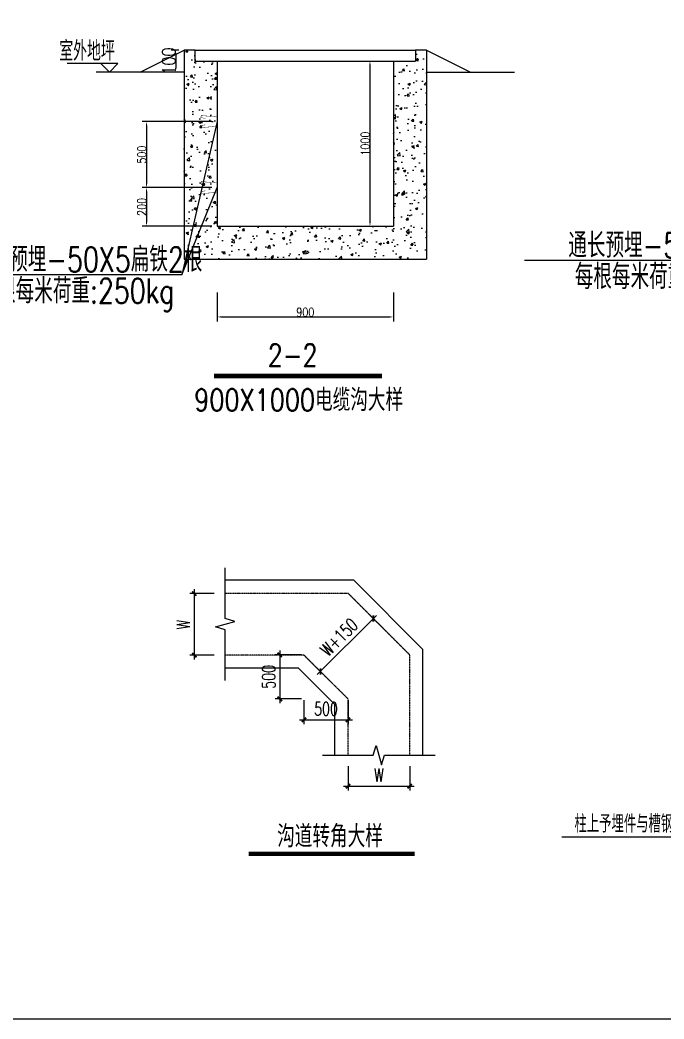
# Model space of a CAD drawing. Header units: millimetres. Extents: x -437359 to 106527, y -82378 to 117612.
# Drawn here: x -422716 to -408092, y -30775 to -8079 of the extents above; entities that cross this region are included whole.
import ezdxf
from ezdxf.enums import TextEntityAlignment as Align

# ---------------------------------------------------------------- set-up
doc = ezdxf.new("R2010")
doc.units = ezdxf.units.MM
doc.linetypes.add('( Hidden )', pattern=[0.375, 0.25, -0.125])
doc.linetypes.add('DASHED', pattern=[0.75, 0.5, -0.25])
doc.layers.get('0').update_dxf_attribs({"color": 8})
doc.layers.get('Defpoints').update_dxf_attribs({"color": 8})
for name, color, linetype in [('base-0', 8, 'Continuous'), ('DIM', 8, 'Continuous'), ('TEXT', 8, 'Continuous'), ('THIN', 8, 'Continuous'), ('TRAY', 8, 'Continuous'), ('标注', 8, 'Continuous'), ('电气1', 8, 'Continuous'), ('电气标注', 8, 'Continuous'), ('电缆桥架', 8, 'Continuous')]:
    doc.layers.add(name, color=color, linetype=linetype)
doc.styles.add('HZ', font='geditxt.shx', dxfattribs={"width": 0.8, "bigfont": 'hzfs_1.shx'})
doc.styles.add('HZ1', font='geditxt.shx', dxfattribs={"width": 0.75, "bigfont": 'hztxt1.shx'})
doc.styles.get("Standard").update_dxf_attribs({"font": 'geditxt.shx', "bigfont": 'hzfs_1.shx'})
doc.styles.add('TSSD_Dimension', font='geditxt.shx', dxfattribs={"width": 0.7, "bigfont": 'hztxt1.shx'})
doc.styles.add('统一字体', font='geditxt.shx', dxfattribs={"width": 0.75, "bigfont": 'hzfs_1.shx'})
doc.dimstyles.new('LXM50', dxfattribs={"dimscale": 0.5, "dimtxt": 350, "dimasz": 180, "dimexe": 200, "dimexo": 250, "dimgap": 15, "dimtad": 1, "dimdec": 0, "dimzin": 0, "dimdsep": 46, "dimtxsty": 'HZ', "dimcen": 0.15, "dimclrd": 256, "dimclre": 256, "dimclrt": 256, "dimadec": 0, "dimazin": 0, "dimtfac": 1, "dimtdec": 0, "dimtix": 1, "dimtmove": 2, "dimatfit": 2, "dimfxl": 0, "dimtolj": 1, "dimtzin": 0, "dimarcsym": 0})
doc.dimstyles.new('TSSD_50_100', dxfattribs={"dimtxt": 300, "dimasz": 100, "dimexe": 100, "dimexo": 250, "dimgap": 100, "dimtad": 1, "dimdec": 0, "dimlfac": 0.5, "dimzin": 0, "dimdsep": 46, "dimtxsty": 'TSSD_Dimension', "dimblk": 'ARCHTICK', "dimblk1": 'ARCHTICK', "dimblk2": 'ARCHTICK', "dimcen": 0, "dimdle": 100, "dimclrt": 7, "dimadec": 0, "dimazin": 0, "dimtfac": 1, "dimtdec": 0, "dimtix": 1, "dimtmove": 2, "dimatfit": 3, "dimfxl": 0, "dimtolj": 1, "dimtzin": 0, "dimarcsym": 0})

# ---------------------------------------------------------------- blocks, each defined once
blk = doc.blocks.new('LS')
at = {"color": 0, "linetype": 'DASHED', "ltscale": 20, "const_width": 1.92}
for points in [[(21419.9, 17257.5), (21399.5, 17260.8), (21401.8, 17269.9), (21474.3, 17264.2), (21474.3, 17242.7)], [(21419.9, 17228), (21399.5, 17224.6), (21401.8, 17215.6), (21474.3, 17221.2), (21474.3, 17242.7)]]:
    blk.add_lwpolyline(points, dxfattribs=at)
blk = doc.blocks.new('*D361')
at = {"layer": 'Defpoints', "color": 0, "transparency": 16777216}
for p in [(-418987, -8762), (-419180, -9262), (-418987, -9262)]:
    blk.add_point(p, dxfattribs=at)
at = {"layer": '标注', "lineweight": -2, "transparency": 16777216}
for p, q in [((-419112, -8762), (-419280, -8762)), ((-419180, -8852), (-419180, -9172)), ((-419112, -9262), (-419280, -9262))]:
    blk.add_line(p, q, dxfattribs=at)
at = {"layer": '标注', "transparency": 16777216}
for points in [[(-419195, -8852), (-419165, -8852), (-419180, -8762)], [(-419195, -9172), (-419165, -9172), (-419180, -9262)]]:
    blk.add_solid(points, dxfattribs=at)
at = {"layer": '标注', "transparency": 16777216, "insert": (-419337, -9012), "char_height": 300, "attachment_point": 5, "rotation": 90, "style": 'HZ'}
blk.add_mtext('\\A1;100', dxfattribs=at)
blk = doc.blocks.new('*D362')
at = {"layer": 'Defpoints', "color": 0, "transparency": 16777216}
for p in [(-415278, -9012), (-415278, -12762), (-414769, -12762)]:
    blk.add_point(p, dxfattribs=at)
at = {"layer": '标注', "lineweight": -2, "transparency": 16777216}
for p, q in [((-415153, -9012), (-414669, -9012)), ((-414769, -9102), (-414769, -12672)), ((-415153, -12762), (-414669, -12762))]:
    blk.add_line(p, q, dxfattribs=at)
at = {"layer": '标注', "transparency": 16777216}
for points in [[(-414784, -9102), (-414754, -9102), (-414769, -9012)], [(-414784, -12672), (-414754, -12672), (-414769, -12762)]]:
    blk.add_solid(points, dxfattribs=at)
at = {"layer": '标注', "transparency": 16777216, "insert": (-414877, -10887), "char_height": 200, "attachment_point": 5, "rotation": 90, "style": 'HZ'}
blk.add_mtext('\\A1;1000', dxfattribs=at)
blk = doc.blocks.new('*D363')
at = {"layer": 'Defpoints', "color": 0, "transparency": 16777216}
for p in [(-418237, -14142), (-414237, -14142), (-414237, -14825)]:
    blk.add_point(p, dxfattribs=at)
at = {"layer": '标注', "lineweight": -2, "transparency": 16777216}
for p, q in [((-418237, -14267), (-418237, -14925)), ((-414237, -14267), (-414237, -14925)), ((-418147, -14825), (-414327, -14825))]:
    blk.add_line(p, q, dxfattribs=at)
at = {"layer": '标注', "transparency": 16777216}
for points in [[(-418147, -14810), (-418147, -14840), (-418237, -14825)], [(-414327, -14810), (-414327, -14840), (-414237, -14825)]]:
    blk.add_solid(points, dxfattribs=at)
at = {"layer": '标注', "transparency": 16777216, "insert": (-416237, -14717), "char_height": 200, "attachment_point": 5, "style": 'HZ'}
blk.add_mtext('\\A1;900', dxfattribs=at)
blk = doc.blocks.new('*D364')
at = {"layer": 'Defpoints', "color": 0, "transparency": 16777216}
for p in [(-418237, -10387), (-419843, -11887), (-418237, -11887)]:
    blk.add_point(p, dxfattribs=at)
at = {"layer": '标注', "lineweight": -2, "transparency": 16777216}
for p, q in [((-418362, -10387), (-419943, -10387)), ((-419843, -10477), (-419843, -11797)), ((-418362, -11887), (-419943, -11887))]:
    blk.add_line(p, q, dxfattribs=at)
at = {"layer": '标注', "transparency": 16777216}
for points in [[(-419858, -10477), (-419828, -10477), (-419843, -10387)], [(-419858, -11797), (-419828, -11797), (-419843, -11887)]]:
    blk.add_solid(points, dxfattribs=at)
at = {"layer": '标注', "transparency": 16777216, "insert": (-419951, -11137), "char_height": 200, "attachment_point": 5, "rotation": 90, "style": 'HZ'}
blk.add_mtext('\\A1;500', dxfattribs=at)
blk = doc.blocks.new('*D365')
at = {"layer": 'Defpoints', "color": 0, "transparency": 16777216}
for p in [(-418237, -11887), (-419843, -12762), (-418237, -12762)]:
    blk.add_point(p, dxfattribs=at)
at = {"layer": '标注', "lineweight": -2, "transparency": 16777216}
for p, q in [((-418362, -11887), (-419943, -11887)), ((-419843, -11977), (-419843, -12672)), ((-418362, -12762), (-419943, -12762))]:
    blk.add_line(p, q, dxfattribs=at)
at = {"layer": '标注', "transparency": 16777216}
for points in [[(-419858, -11977), (-419828, -11977), (-419843, -11887)], [(-419858, -12672), (-419828, -12672), (-419843, -12762)]]:
    blk.add_solid(points, dxfattribs=at)
at = {"layer": '标注', "transparency": 16777216, "insert": (-419951, -12324), "char_height": 200, "attachment_point": 5, "rotation": 90, "style": 'HZ'}
blk.add_mtext('\\A1;200', dxfattribs=at)
blk = doc.blocks.new('_ArchTick')
at = {"color": 0, "linetype": 'ByBlock', "const_width": 0.4}
blk.add_lwpolyline([(-0.5, -0.5), (0.5, 0.5)], dxfattribs=at)
blk = doc.blocks.new('*D399')
at = {"layer": 'Defpoints', "color": 0, "transparency": 16777216}
for p in [(-416267, -23279), (-415267, -23279), (-415267, -23979)]:
    blk.add_point(p, dxfattribs=at)
at = {"layer": 'DIM', "color": 0, "lineweight": -2, "transparency": 16777216}
for p, q in [((-416267, -23529), (-416267, -24079)), ((-415267, -23529), (-415267, -24079)), ((-416367, -23979), (-415167, -23979))]:
    blk.add_line(p, q, dxfattribs=at)
at = {"layer": 'DIM', "color": 0, "lineweight": -2, "transparency": 16777216, "xscale": 100, "yscale": 100, "zscale": 100, "rotation": 180}
blk.add_blockref('_ArchTick', (-416267, -23979), dxfattribs=at)
at = {"layer": 'DIM', "color": 0, "lineweight": -2, "transparency": 16777216, "xscale": 100, "yscale": 100, "zscale": 100}
blk.add_blockref('_ArchTick', (-415267, -23979), dxfattribs=at)
at = {"layer": 'DIM', "color": 7, "transparency": 16777216, "insert": (-415767, -23729), "char_height": 300, "attachment_point": 5, "style": 'TSSD_Dimension'}
blk.add_mtext('\\A1;500', dxfattribs=at)
blk = doc.blocks.new('*D400')
at = {"layer": 'Defpoints', "color": 0, "transparency": 16777216}
for p in [(-416074, -22502), (-416818, -23502), (-416074, -23502)]:
    blk.add_point(p, dxfattribs=at)
at = {"layer": 'DIM', "color": 0, "lineweight": -2, "transparency": 16777216}
for p, q in [((-416818, -22402), (-416818, -23602)), ((-416324, -22502), (-416918, -22502)), ((-416324, -23502), (-416918, -23502))]:
    blk.add_line(p, q, dxfattribs=at)
at = {"layer": 'DIM', "color": 0, "lineweight": -2, "transparency": 16777216, "xscale": 100, "yscale": 100, "zscale": 100}
for p, rotation in [((-416818, -22502), 90), ((-416818, -23502), 270)]:
    blk.add_blockref('_ArchTick', p, dxfattribs=dict(at, rotation=rotation))
at = {"layer": 'DIM', "color": 7, "transparency": 16777216, "insert": (-417068, -23002), "char_height": 300, "attachment_point": 5, "rotation": 90, "style": 'TSSD_Dimension'}
blk.add_mtext('\\A1;500', dxfattribs=at)
blk = doc.blocks.new('*D401')
at = {"layer": 'Defpoints', "color": 0, "transparency": 16777216}
for p in [(-414280, -22088), (-415894, -22878), (-415482, -23290)]:
    blk.add_point(p, dxfattribs=at)
at = {"layer": 'DIM', "color": 0, "lineweight": -2, "transparency": 16777216}
for p, q in [((-414622, -21605), (-415965, -22948)), ((-414456, -21912), (-414763, -21605)), ((-415658, -23114), (-415965, -22807))]:
    blk.add_line(p, q, dxfattribs=at)
at = {"layer": 'DIM', "color": 0, "lineweight": -2, "transparency": 16777216, "xscale": 100, "yscale": 100, "zscale": 100}
for p, rotation in [((-414692, -21676), 45), ((-415894, -22878), 225)]:
    blk.add_blockref('_ArchTick', p, dxfattribs=dict(at, rotation=rotation))
at = {"layer": 'DIM', "color": 7, "transparency": 16777216, "insert": (-415470, -22100), "char_height": 300, "attachment_point": 5, "rotation": 45, "style": 'TSSD_Dimension'}
blk.add_mtext('\\A1;W+150', dxfattribs=at)
blk = doc.blocks.new('*D402')
at = {"layer": 'Defpoints', "color": 0, "transparency": 16777216}
for p in [(-415267, -24783), (-413867, -24783), (-413867, -25485)]:
    blk.add_point(p, dxfattribs=at)
at = {"layer": 'DIM', "color": 0, "lineweight": -2, "transparency": 16777216}
for p, q in [((-415267, -25033), (-415267, -25585)), ((-413867, -25033), (-413867, -25585)), ((-415367, -25485), (-413767, -25485))]:
    blk.add_line(p, q, dxfattribs=at)
at = {"layer": 'DIM', "color": 0, "lineweight": -2, "transparency": 16777216, "xscale": 100, "yscale": 100, "zscale": 100, "rotation": 180}
blk.add_blockref('_ArchTick', (-415267, -25485), dxfattribs=at)
at = {"layer": 'DIM', "color": 0, "lineweight": -2, "transparency": 16777216, "xscale": 100, "yscale": 100, "zscale": 100}
blk.add_blockref('_ArchTick', (-413867, -25485), dxfattribs=at)
at = {"layer": 'DIM', "color": 7, "transparency": 16777216, "insert": (-414567, -25235), "char_height": 300, "attachment_point": 5, "style": 'TSSD_Dimension'}
blk.add_mtext('\\A1;W', dxfattribs=at)
blk = doc.blocks.new('*D403')
at = {"layer": 'Defpoints', "color": 0, "transparency": 16777216}
for p in [(-418055, -21110), (-418757, -22510), (-418055, -22510)]:
    blk.add_point(p, dxfattribs=at)
at = {"layer": 'DIM', "color": 0, "lineweight": -2, "transparency": 16777216}
for p, q in [((-418757, -21010), (-418757, -22610)), ((-418305, -21110), (-418857, -21110)), ((-418305, -22510), (-418857, -22510))]:
    blk.add_line(p, q, dxfattribs=at)
at = {"layer": 'DIM', "color": 0, "lineweight": -2, "transparency": 16777216, "xscale": 100, "yscale": 100, "zscale": 100}
for p, rotation in [((-418757, -21110), 90), ((-418757, -22510), 270)]:
    blk.add_blockref('_ArchTick', p, dxfattribs=dict(at, rotation=rotation))
at = {"layer": 'DIM', "color": 7, "transparency": 16777216, "insert": (-419007, -21810), "char_height": 300, "attachment_point": 5, "rotation": 90, "style": 'TSSD_Dimension'}
blk.add_mtext('\\A1;W', dxfattribs=at)

msp = doc.modelspace()

# ---------------------------------------------------------------- hatches: boundary and pattern name
at = {"layer": '电气标注', "ltscale": 0.35}
h = msp.add_hatch(dxfattribs=at)
h.set_pattern_fill('AR-CONC', color=256, scale=3, style=0)
h.set_pattern_definition([(50, (-351499.03, -391963.3), (546.554, -47.81726), [57.15, -628.65]), (355, (-351499.03, -391963.3), (-105.7285, 573.1699), [45.72, -502.92]), (100.451, (-351453.5, -391967.26), (440.8275, 525.35006), [48.57, -534.27]), (46.1842, (-351499, -391810.9), (813.2371, -126.127), [85.725, -942.975]), (96.6356, (-351431.3, -391821.4), (712.2127, 742.2767), [72.855, -801.405]), (351.184, (-351499, -391810.9), (712.2138, 742.2754), [68.58, -754.38]), (21, (-351422.83, -391849), (454.84464, -306.79656), [57.15, -628.65]), (326, (-351422.83, -391849), (185.4061, 552.5639), [45.72, -502.92]), (71.4514, (-351384.93, -391874.54), (640.2495, 245.7686), [48.57, -534.27]), (37.5, (-351499.03, -391963.28), (9.26581, 253.66512), [0, -496.824, 0, -510.54, 0, -504.825]), (7.5, (-351499.03, -391963.28), (200.45899, 300.54172), [0, -291.084, 0, -485.394, 0, -192.405]), (327.5, (-351668.96, -391963.28), (406.77179, -17.18623), [0, -190.5, 0, -594.36, 0, -788.67]), (317.5, (-351745.16, -391963.28), (444.38754, 76.27947), [0, -247.65, 0, -394.716, 0, -560.07])])
h.paths.add_polyline_path([(-418737, -8761.8), (-418987, -8761.8), (-418987, -13511.8), (-413487, -13511.8), (-413487, -8761.8), (-413737, -8761.8), (-413737, -9011.8), (-414237, -9011.8), (-414237, -12761.8), (-418237, -12761.8), (-418237, -9011.8), (-418737, -9011.8)])

# ---------------------------------------------------------------- linework, layer by layer
at = {"color": 0, "ltscale": 20}
for p, q in [((-419987, -9261.8), (-418987, -8761.8)), ((-418987, -8761.8), (-418987, -13511.8)), ((-418737, -8761.8), (-418987, -8761.8)), ((-418737, -9011.8), (-418737, -8761.8)), ((-418737, -8761.8), (-413737, -8761.8)), ((-413737, -8761.8), (-413737, -9011.8)), ((-413487, -8761.8), (-413737, -8761.8)), ((-413487, -8761.8), (-413487, -13511.8)), ((-413487, -8761.8), (-412487, -9261.8)), ((-418737, -9011.8), (-418237, -9011.8)), ((-418237, -9011.8), (-418237, -12761.8)), ((-418237, -9011.8), (-414237, -9011.8)), ((-414237, -9011.8), (-413737, -9011.8)), ((-414237, -9011.8), (-414237, -12761.8)), ((-418987, -9261.8), (-420987, -9261.8)), ((-418987, -9261.8), (-419987, -9261.8)), ((-413487, -9261.8), (-412487, -9261.8)), ((-413487, -9261.8), (-411487, -9261.8)), ((-418237, -12761.8), (-414237, -12761.8)), ((-418987, -13511.8), (-413487, -13511.8))]:
    msp.add_line(p, q, dxfattribs=at)
for p, q in [((-420493.7, -9069.8), (-421645.7, -9069.8)), ((-420685.7, -9261.8), (-420877.7, -9069.8)), ((-420685.7, -9261.8), (-420493.7, -9069.8)), ((-418237, -10386.8), (-419039.9, -13867.8)), ((-419039.9, -13867.8), (-418237, -11886.8)), ((-405500.3, -13545.8), (-411257.1, -13545.8)), ((-419039.9, -13867.8), (-424796.8, -13867.8))]:
    msp.add_line(p, q)
at = {"layer": 'base-0'}
for p, q in [((-415138.3, -20805.3), (-418054.8, -20805.3)), ((-413566.7, -22376.8), (-415138.3, -20805.3)), ((-413566.7, -24783), (-413566.7, -22376.8)), ((-416391, -22805.3), (-418054.8, -22805.3)), ((-415566.7, -23629.5), (-416391, -22805.3)), ((-415566.7, -24783), (-415566.7, -23629.5))]:
    msp.add_line(p, q, dxfattribs=at)
at = {"layer": 'base-0', "color": 7, "linetype": '( Hidden )'}
for p, q in [((-415262.6, -21105.3), (-418054.8, -21105.3)), ((-413866.7, -22501.1), (-415262.6, -21105.3)), ((-416266.7, -22505.3), (-418054.8, -22505.3)), ((-415266.7, -23505.3), (-416266.7, -22505.3)), ((-413866.7, -24783), (-413866.7, -22501.1)), ((-415266.7, -24783), (-415266.7, -23505.3))]:
    msp.add_line(p, q, dxfattribs=at)
at = {"layer": 'TEXT', "const_width": 100}
msp.add_lwpolyline([(-417519.6, -27024.1), (-413753.8, -27024.1)], dxfattribs=at)
at = {"layer": 'THIN'}
for points in [[(-418054.8, -23085.3), (-418054.8, -21935.3), (-418274.8, -21865.3), (-417834.8, -21745.3), (-418054.8, -21675.3), (-418054.8, -20525.3)], [(-415846.7, -24783), (-414696.7, -24783), (-414626.7, -24563), (-414506.7, -25003), (-414436.7, -24783), (-413286.7, -24783)]]:
    msp.add_lwpolyline(points, dxfattribs=at)
at = {"layer": 'TRAY'}
msp.add_line((-407220.3, -26641), (-410415.8, -26641), dxfattribs=at)
at = {"layer": '电气1', "const_width": 105}
msp.add_lwpolyline([(-418313.6, -16163.5), (-414498.6, -16163.5)], dxfattribs=at)
at = {"layer": '电气标注', "color": 6, "ltscale": 0.35}
msp.add_lwpolyline([(-353259.2, 88125.2), (-353259.2, -30774.8), (-437359.2, -30774.8), (-437359.2, 88125.2)], close=True, dxfattribs=at)

# ---------------------------------------------------------------- block references
at = {"color": 0, "xscale": 5, "yscale": 5, "zscale": 5}
for p in [(-525608.4, -96600.5), (-525608.4, -98100.5)]:
    msp.add_blockref('LS', p, dxfattribs=at)

# ---------------------------------------------------------------- texts
at = {"style": 'HZ', "width": 0.7}
msp.add_text('室外地坪', height=450, dxfattribs=at).set_placement((-421823.5, -9006.8))
at = {"width": 0.75}
for s, p in [('通长预埋-50X5扁铁2根', (-410265.1, -13479)), ('通长预埋-50X5扁铁2根', (-423804.8, -13800.9)), ('每根每米荷重:100kg', (-410117.7, -14190.7)), ('每根每米荷重:250kg', (-423657.3, -14512.7))]:
    msp.add_text(s, height=562.5, dxfattribs=at).set_placement(p)
at = {"layer": '电气1', "style": '统一字体', "width": 0.8}
for s, p in [('2-2 ', (-416387.6, -15944.5)), ('900X1000电缆沟大样', (-416387.6, -16961.4))]:
    msp.add_text(s, height=500, rotation=0.00003, dxfattribs=at).set_placement(p, align=Align.CENTER)
msp.add_text('沟道转角大样', height=500, rotation=0.00003, dxfattribs=at).set_placement((-416875.5, -26873.5))
at = {"layer": '电缆桥架', "color": 7, "linetype": 'Continuous', "style": 'HZ1', "width": 0.7}
msp.add_text('柱上予埋件与槽钢焊接', height=400, dxfattribs=at).set_placement((-408724.8, -26319.5), align=Align.MIDDLE)

# ---------------------------------------------------------------- dimensions: what is measured, and where the dimension line sits
at = {"layer": 'DIM'}
dim = msp.add_linear_dim(base=(-418757.1, -22510.3), p1=(-418054.8, -21110.3), p2=(-418054.8, -22510.3), angle=270, text='W', dimstyle='TSSD_50_100', dxfattribs=at)
dim.commit()
dim.dimension.update_dxf_attribs({"geometry": '*D403', "text_midpoint": (-419007.1, -21810.3)})
dim = msp.add_aligned_dim(p1=(-414279.5, -22088.3), p2=(-415481.6, -23290.4), distance=-583.8, text='W+150', dimstyle='TSSD_50_100', dxfattribs=at)
dim.commit()
dim.dimension.update_dxf_attribs({"geometry": '*D401', "text_midpoint": (-415470.1, -22099.8)})
dim = msp.add_linear_dim(base=(-416818.3, -23501.5), p1=(-416073.5, -22501.5), p2=(-416073.5, -23501.5), angle=270, dimstyle='TSSD_50_100', dxfattribs=at)
dim.commit()
dim.dimension.update_dxf_attribs({"geometry": '*D400', "text_midpoint": (-417068.3, -23001.5)})
dim = msp.add_linear_dim(base=(-415266.7, -23979.5), p1=(-416266.7, -23279.1), p2=(-415266.7, -23279.1), dimstyle='TSSD_50_100', dxfattribs=at)
dim.commit()
dim.dimension.update_dxf_attribs({"geometry": '*D399', "text_midpoint": (-415766.7, -23729.5)})
dim = msp.add_linear_dim(base=(-413866.7, -25485.3), p1=(-415266.7, -24783), p2=(-413866.7, -24783), text='W', dimstyle='TSSD_50_100', dxfattribs=at)
dim.commit()
dim.dimension.update_dxf_attribs({"geometry": '*D402', "text_midpoint": (-414566.7, -25235.3)})
at = {"layer": '标注'}
dim = msp.add_linear_dim(base=(-419179.9, -9261.8), p1=(-418987, -8761.8), p2=(-418987, -9261.8), angle=90, dimstyle='LXM50', override={"dimtxt": 600, "dimlfac": 0.2}, dxfattribs=at)
dim.commit()
dim.dimension.update_dxf_attribs({"geometry": '*D361', "text_midpoint": (-419337.4, -9011.8)})
for base, p1, p2, text, picture, middle in [((-414769.5, -12761.8), (-415278.2, -9011.8), (-415278.2, -12761.8), '1000', '*D362', (-414877, -10886.8)), ((-419843.5, -11886.8), (-418237, -10386.8), (-418237, -11886.8), '500', '*D364', (-419951, -11136.8)), ((-419843.5, -12761.8), (-418237, -11886.8), (-418237, -12761.8), '200', '*D365', (-419951, -12324.3))]:
    dim = msp.add_linear_dim(base=base, p1=p1, p2=p2, angle=90, text=text, dimstyle='LXM50', override={"dimtxt": 400, "dimlfac": 0.2}, dxfattribs=at)
    dim.commit()
    dim.dimension.update_dxf_attribs({"geometry": picture, "text_midpoint": middle})
dim = msp.add_linear_dim(base=(-414237, -14824.8), p1=(-418237, -14142.1), p2=(-414237, -14142.1), text='900', dimstyle='LXM50', override={"dimtxt": 400, "dimlfac": 0.2}, dxfattribs=at)
dim.commit()
dim.dimension.update_dxf_attribs({"geometry": '*D363', "text_midpoint": (-416237, -14717.3)})

doc.saveas('drawing.dxf')
